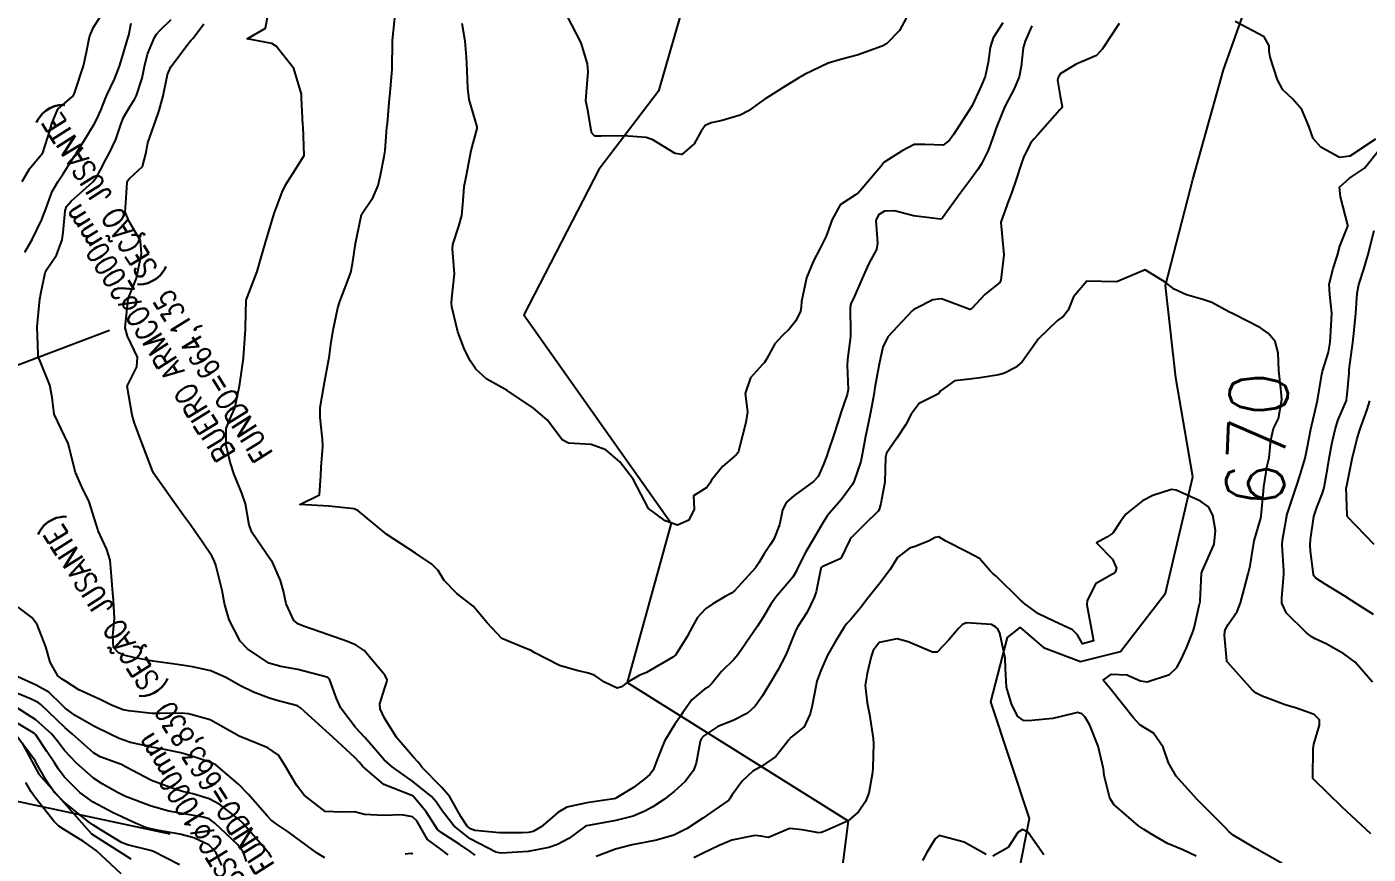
# Model space of a CAD drawing. Header units: metres. Extents: x 292545 to 299085, y 7450245 to 7463078.
# Drawn here: x 295312.9 to 295405.2, y 7462349.7 to 7462406.7 of the extents above; entities that cross this region are included whole.
import ezdxf
from ezdxf.enums import TextEntityAlignment as Align

# ---------------------------------------------------------------- set-up
doc = ezdxf.new("R2010")
doc.units = ezdxf.units.M
doc.linetypes.add('CONTINUO', pattern=[0])
for name, color, linetype in [('Cotas', 45, 'Continuous'), ('Curvas de Nivel 1m', 11, 'Continuous'), ('Curvas de Nivel 5m', 15, 'Continuous'), ('Hidrografia', 140, 'Continuous'), ('TEXTO', 45, 'Continuous')]:
    doc.layers.add(name, color=color, linetype=linetype)
doc.styles.add('ROMANS', font='romans', dxfattribs={"height": 0.2})
doc.styles.add('Style-STANDARD', font='STANDARD.shx')

msp = doc.modelspace()

# ---------------------------------------------------------------- linework, layer by layer
at = {"layer": 'Curvas de Nivel 1m', "flags": 128}
for points, elevation in [([(295312.563, 7462396.031), (295313.088, 7462396.902), (295313.982, 7462397.977), (295313.996, 7462397.996), (295314.486, 7462399.517), (295314.618, 7462400.004), (295315.026, 7462400.992), (295316.031, 7462401.863), (295316.093, 7462401.928), (295316.132, 7462401.989), (295316.204, 7462402.157), (295316.803, 7462403.979), (295316.996, 7462404.91), (295317.211, 7462405.973), (295317.452, 7462406.6), (295318.098, 7462407.601)], 667), ([(295343.765, 7462349.656), (295343.415, 7462349.902), (295342.699, 7462350.388), (295341.428, 7462351.223), (295341.174, 7462351.428), (295341.001, 7462351.686), (295340.392, 7462352.646), (295339.487, 7462353.709), (295339.453, 7462353.739), (295339.399, 7462353.765), (295337.465, 7462354.51), (295336.031, 7462355.752), (295335.777, 7462356.046), (295335.489, 7462356.349), (295333.965, 7462357.775), (295333.509, 7462358.196), (295331.732, 7462359.798), (295331.534, 7462359.924), (295330.047, 7462360.331), (295329.539, 7462360.476), (295328.504, 7462360.88), (295327.548, 7462361.331), (295326.636, 7462361.859), (295325.558, 7462362.353), (295324.291, 7462362.619), (295323.561, 7462362.741), (295322.609, 7462362.863), (295321.564, 7462362.997), (295320.23, 7462363.27), (295319.568, 7462363.42), (295319.201, 7462363.577), (295318.861, 7462363.951), (295318.813, 7462364.724), (295318.928, 7462365.95), (295318.866, 7462367.202), (295318.797, 7462367.952), (295318.728, 7462368.862), (295318.635, 7462369.955), (295318.392, 7462370.69), (295317.811, 7462371.968), (295317.778, 7462372.072), (295317.677, 7462372.426), (295317.187, 7462373.975), (295316.69, 7462374.999), (295316.246, 7462375.985), (295315.743, 7462377.99), (295314.783, 7462380), (295314.63, 7462381.152), (295314.479, 7462382.003), (295313.809, 7462383.649), (295313.7, 7462383.9), (295313.681, 7462384.012), (295313.675, 7462384.152), (295313.604, 7462386.014), (295313.799, 7462387.947), (295313.807, 7462388.011), (295313.866, 7462388.32), (295314.154, 7462389.733), (295314.304, 7462390.006), (295314.943, 7462390.954), (295315.318, 7462391.996), (295315.405, 7462392.508), (295315.534, 7462393.994), (295315.631, 7462394.298), (295315.94, 7462394.668), (295317.413, 7462395.968), (295317.658, 7462396.264), (295317.966, 7462396.823), (295318.349, 7462397.585), (295318.551, 7462397.954), (295319.026, 7462398.916), (295319.365, 7462399.946), (295319.54, 7462400.415), (295320.016, 7462401.215), (295320.298, 7462401.659), (295320.436, 7462401.936), (295320.842, 7462403.131), (295320.998, 7462403.931), (295321.206, 7462404.784), (295321.688, 7462405.924), (295321.83, 7462406.169), (295322.081, 7462406.427), (295322.827, 7462407.174)], 669), ([(295388.091, 7462406.899), (295386.948, 7462405.147), (295386.53, 7462404.689), (295386.063, 7462404.476), (295385.131, 7462404.095), (295384.047, 7462403.441), (295383.95, 7462403.276), (295383.909, 7462403.182), (295383.857, 7462402.999), (295384.03, 7462401.896), (295384.18, 7462401.178), (295384.131, 7462401.07), (295384.021, 7462400.953), (295382.487, 7462399.203), (295382.24, 7462398.966), (295381.995, 7462398.65), (295381.516, 7462397.678), (295381.345, 7462397.216), (295381.014, 7462396.168), (295380.684, 7462395.223), (295380.49, 7462394.682), (295379.963, 7462393.23), (295379.962, 7462393.201), (295380.148, 7462391.228), (295380.154, 7462390.974), (295379.952, 7462389.229), (295379.94, 7462389.172), (295379.88, 7462389.061), (295378.859, 7462388.249), (295377.942, 7462387.249), (295377.852, 7462387.199), (295377.801, 7462387.2), (295377.698, 7462387.252), (295375.863, 7462387.939), (295375.269, 7462387.878), (295374.14, 7462387.297), (295373.952, 7462387.199), (295373.851, 7462387.117), (295372.18, 7462385.325), (295371.826, 7462384.607), (295371.588, 7462383.559), (295371.545, 7462383.333), (295371.28, 7462381.846), (295371.206, 7462381.336), (295370.986, 7462380.123), (295370.825, 7462379.339), (295370.631, 7462378.465), (295370.429, 7462377.343), (295370.318, 7462376.76), (295369.83, 7462375.349), (295369.792, 7462375.269), (295369.711, 7462375.138), (295368.958, 7462374.1), (295368.287, 7462373.364), (295368.015, 7462373.042), (295367.684, 7462372.491), (295367.041, 7462371.379), (295366.519, 7462370.533), (295365.962, 7462369.397), (295365.866, 7462369.172), (295365.637, 7462368.796), (295364.998, 7462368.038), (295364.457, 7462367.412), (295364.108, 7462366.923), (295363.603, 7462366.063), (295363.358, 7462365.662), (295363.197, 7462365.426), (295362.397, 7462364.254), (295361.855, 7462363.446), (295361.57, 7462363.121), (295360.715, 7462362.305), (295360.058, 7462361.465), (295359.795, 7462361.222), (295359.547, 7462361.079), (295358.667, 7462360.348), (295358.065, 7462359.485), (295357.854, 7462359.152), (295357.515, 7462358.676), (295356.803, 7462357.501), (295356.329, 7462356.345), (295356.017, 7462355.512), (295355.793, 7462355.202), (295355.474, 7462354.933), (295354.669, 7462354.324), (295353.453, 7462353.572), (295353.432, 7462353.561), (295353.307, 7462353.542), (295351.45, 7462353.268), (295350.076, 7462352.955), (295349.443, 7462352.597), (295348.913, 7462352.12), (295348.295, 7462351.601), (295347.75, 7462351.287), (295347.429, 7462351.206), (295346.996, 7462351.184), (295345.429, 7462351.202), (295343.739, 7462351.348), (295343.431, 7462351.475), (295343.215, 7462351.662), (295342.785, 7462352.321), (295342.007, 7462353.674), (295341.463, 7462354.324), (295340.12, 7462355.7), (295339.833, 7462356.051), (295339.49, 7462356.416), (295338.362, 7462357.721), (295337.523, 7462359.086), (295337.212, 7462359.733), (295337.2, 7462360.069), (295337.547, 7462361.167), (295337.687, 7462361.593), (295337.691, 7462361.729), (295337.556, 7462362.02), (295336.127, 7462363.744), (295335.578, 7462364.114), (295334.982, 7462364.359), (295333.589, 7462364.839), (295332.007, 7462365.386), (295331.599, 7462365.554), (295331.279, 7462365.805), (295330.756, 7462366.955), (295330.564, 7462367.816), (295330.361, 7462368.55), (295329.801, 7462369.818), (295329.646, 7462370.028), (295328.399, 7462371.839), (295328.212, 7462372.376), (295327.957, 7462373.846), (295327.704, 7462374.578), (295327.169, 7462375.856), (295326.884, 7462376.706), (295326.62, 7462377.861), (295326.607, 7462379.009), (295326.953, 7462379.858), (295327.204, 7462380.423), (295327.509, 7462381.853), (295327.551, 7462382.097), (295327.813, 7462383.85), (295327.956, 7462385.848), (295327.958, 7462385.972), (295328.004, 7462387.848), (295328.053, 7462388.035), (295328.746, 7462389.837), (295329.005, 7462390.725), (295329.325, 7462391.829), (295329.933, 7462393.82), (295330.472, 7462395.291), (295330.735, 7462395.812), (295331.205, 7462396.567), (295331.983, 7462397.8), (295331.91, 7462399.801), (295331.904, 7462399.901), (295331.815, 7462401.802), (295331.798, 7462402.031), (295331.265, 7462403.808), (295330.068, 7462405.335), (295329.758, 7462405.513), (295328.073, 7462405.84), (295329.328, 7462406.584), (295329.559, 7462407.825)], 671), ([(295382.088, 7462406.729), (295381.625, 7462405.667), (295381.488, 7462405.216), (295381.345, 7462403.926), (295381.212, 7462403.218), (295380.864, 7462402.392), (295380.261, 7462401.228), (295380.186, 7462401.064), (295380.017, 7462400.678), (295379.603, 7462399.638), (295379.479, 7462399.235), (295379.084, 7462398.142), (295378.611, 7462397.244), (295378.37, 7462396.845), (295377.963, 7462396.262), (295377.21, 7462395.261), (295375.935, 7462393.513), (295375.79, 7462393.425), (295373.936, 7462393.652), (295372.631, 7462394.011), (295371.939, 7462393.969), (295371.536, 7462393.735), (295371.346, 7462393.336), (295371.458, 7462391.786), (295371.384, 7462391.335), (295370.863, 7462390.37), (295370.402, 7462389.345), (295370.256, 7462388.969), (295369.871, 7462388.138), (295369.629, 7462387.589), (295369.589, 7462387.353), (295369.614, 7462385.574), (295369.607, 7462385.352), (295369.402, 7462383.769), (295369.367, 7462383.354), (295369.434, 7462381.708), (295369.384, 7462381.354), (295368.97, 7462380.159), (295368.719, 7462379.36), (295368.476, 7462378.643), (295368.041, 7462377.367), (295367.967, 7462377.14), (295367.73, 7462376.491), (295367.37, 7462375.724), (295367.064, 7462375.38), (295365.703, 7462374.383), (295365.174, 7462373.929), (295364.925, 7462373.408), (295364.714, 7462372.379), (295364.328, 7462371.413), (295364.069, 7462371.014), (295363.657, 7462370.384), (295363.301, 7462369.772), (295363.061, 7462369.429), (295361.627, 7462367.849), (295361.4, 7462367.677), (295360.981, 7462367.456), (295360.122, 7462366.958), (295359.614, 7462366.608), (295359.071, 7462366.012), (295358.777, 7462365.478), (295358.366, 7462364.708), (295357.604, 7462363.49), (295357.593, 7462363.469), (295357.572, 7462363.446), (295357.371, 7462363.293), (295355.56, 7462362.223), (295355.061, 7462362.022), (295354.235, 7462361.533), (295353.846, 7462361.24), (295353.547, 7462361.147), (295352.672, 7462361.553), (295352.011, 7462362.017), (295351.559, 7462362.193), (295350.769, 7462362.369), (295349.564, 7462362.713), (295347.831, 7462363.607), (295347.575, 7462363.76), (295347.359, 7462363.831), (295345.587, 7462364.577), (295344.597, 7462365.65), (295343.614, 7462366.783), (295342.498, 7462367.671), (295341.632, 7462368.563), (295341.207, 7462369.255), (295340.785, 7462369.693), (295339.654, 7462370.443), (295337.673, 7462371.73), (295335.689, 7462373.385), (295335.426, 7462373.489), (295333.692, 7462373.682), (295331.693, 7462373.8), (295333.034, 7462374.456), (295333.143, 7462375.786), (295333.148, 7462376.366), (295333.273, 7462377.785), (295333.246, 7462378.287), (295333.1, 7462379.787), (295333.1, 7462380.46), (295333.308, 7462381.785), (295333.391, 7462382.19), (295333.687, 7462383.781), (295333.706, 7462383.889), (295333.823, 7462384.81), (295333.979, 7462385.778), (295334.316, 7462387.314), (295334.452, 7462387.771), (295334.821, 7462388.714), (295335.196, 7462389.76), (295335.307, 7462390.343), (295335.512, 7462391.756), (295335.933, 7462393.75), (295336.742, 7462394.945), (295337.073, 7462395.739), (295337.239, 7462396.462), (295337.502, 7462397.735), (295337.562, 7462398.16), (295337.688, 7462399.733), (295337.721, 7462400.018), (295337.873, 7462401.732), (295337.883, 7462401.874), (295338.053, 7462403.73), (295338.073, 7462405.73), (295338.279, 7462407.727)], 672), ([(295373.461, 7462407.306), (295372.98, 7462406.415), (295372.075, 7462405.486), (295371.779, 7462405.324), (295370.067, 7462404.724), (295368.996, 7462404.429), (295368.061, 7462404.161), (295366.431, 7462403.394), (295366.197, 7462403.252), (295366.049, 7462403.162), (295364.965, 7462402.485), (295364.03, 7462401.891), (295363.738, 7462401.712), (295363.342, 7462401.427), (295362.571, 7462400.881), (295362.014, 7462400.578), (295360.766, 7462400.214), (295360.009, 7462400.068), (295359.6, 7462399.881), (295359.326, 7462399.477), (295358.85, 7462398.622), (295357.979, 7462397.875), (295357.529, 7462397.946), (295355.994, 7462398.896), (295355.533, 7462399.052), (295353.999, 7462399.16), (295352.425, 7462399.129), (295351.999, 7462399.143), (295351.792, 7462399.354), (295351.743, 7462399.564), (295351.494, 7462401.045), (295351.387, 7462401.566), (295351.426, 7462402.173), (295351.543, 7462403.565), (295351.496, 7462404.128), (295351.069, 7462405.57), (295350.091, 7462407.412)], 674), ([(295405.743, 7462398.924), (295403.985, 7462397.752), (295403.261, 7462397.68), (295401.994, 7462398.388), (295401.458, 7462398.975), (295401.159, 7462399.831), (295400.682, 7462400.983), (295400.03, 7462401.71), (295399.364, 7462402.328), (295398.999, 7462403.006), (295398.492, 7462404.588), (295398.436, 7462405.015), (295398.426, 7462405.364), (295398.082, 7462405.97), (295396.093, 7462407.04)], 671), ([(295312.763, 7462391.164), (295313.272, 7462392.02), (295313.927, 7462393.411), (295314.098, 7462393.841), (295314.148, 7462394.008), (295314.628, 7462395.321), (295315.03, 7462395.999), (295315.402, 7462396.555), (295315.975, 7462397.468), (295316.181, 7462397.786), (295316.31, 7462397.985), (295316.814, 7462398.8), (295317.52, 7462399.967), (295317.699, 7462400.273), (295318.018, 7462400.973), (295318.29, 7462401.696), (295318.403, 7462401.956), (295318.933, 7462403.058), (295319.279, 7462403.948), (295319.446, 7462404.559), (295319.869, 7462405.942), (295319.917, 7462406.1), (295320.087, 7462406.911)], 668), ([(295380.09, 7462406.932), (295379.419, 7462405.898), (295379.224, 7462405.238), (295379.092, 7462404.205), (295378.863, 7462403.242), (295378.629, 7462402.652), (295378.024, 7462401.343), (295377.977, 7462401.251), (295377.9, 7462401.13), (295376.715, 7462399.269), (295376.412, 7462398.858), (295375.991, 7462398.511), (295374.709, 7462398.576), (295373.992, 7462398.569), (295373.154, 7462398.14), (295371.974, 7462397.382), (295371.94, 7462397.354), (295371.909, 7462397.321), (295371.724, 7462397.077), (295370.251, 7462395.347), (295370.099, 7462395.201), (295369.95, 7462395.097), (295368.892, 7462394.412), (295368.306, 7462393.366), (295368.224, 7462393.072), (295367.916, 7462392.253), (295367.621, 7462391.661), (295367.48, 7462391.376), (295367.063, 7462390.551), (295366.572, 7462389.39), (295366.225, 7462387.753), (295366.195, 7462387.395), (295366.15, 7462387.105), (295365.848, 7462386.427), (295365.39, 7462385.854), (295364.891, 7462385.409), (295364.39, 7462384.852), (295363.817, 7462383.784), (295363.675, 7462383.561), (295363.542, 7462383.423), (295362.718, 7462382.512), (295362.361, 7462381.434), (295362.506, 7462380.175), (295362.393, 7462379.441), (295361.942, 7462377.644), (295361.894, 7462377.448), (295361.844, 7462377.346), (295361.739, 7462377.204), (295360.783, 7462376.403), (295360.022, 7462375.467), (295359.914, 7462375.265), (295359.708, 7462374.965), (295358.802, 7462374.379), (295358.841, 7462373.479), (295358.461, 7462372.706), (295357.682, 7462372.372), (295356.843, 7462372.661), (295355.693, 7462373.52), (295354.642, 7462375.531), (295353.731, 7462376.725), (295352.746, 7462377.55), (295351.746, 7462377.912), (295350.178, 7462378.014), (295349.75, 7462378.251), (295348.738, 7462379.6), (295347.775, 7462380.41), (295345.967, 7462381.628), (295345.794, 7462381.731), (295344.561, 7462382.409), (295343.807, 7462383.097), (295343.432, 7462383.664), (295343.038, 7462384.45), (295342.572, 7462385.673), (295342.151, 7462387.385), (295342.127, 7462387.677), (295342.158, 7462387.969), (295342.348, 7462389.675), (295342.192, 7462391.385), (295342.213, 7462391.677), (295342.645, 7462392.95), (295342.832, 7462393.671), (295342.931, 7462394.682), (295343.013, 7462395.669), (295343.167, 7462396.466), (295343.403, 7462397.666), (295343.497, 7462398.156), (295343.901, 7462399.661), (295343.893, 7462399.772), (295343.354, 7462401.667), (295343.265, 7462402.438), (295343.213, 7462403.668), (295343.161, 7462404.57), (295343.073, 7462405.67), (295342.86, 7462406.897)], 673), ([(295405.552, 7462361.564), (295404.348, 7462362.942), (295403.579, 7462363.511), (295402.356, 7462364.191), (295401.589, 7462364.553), (295401.32, 7462364.704), (295400.966, 7462364.979), (295399.613, 7462366.317), (295399.311, 7462367.003), (295399.29, 7462367.34), (295399.431, 7462369.002), (295399.431, 7462369.216), (295399.321, 7462371.003), (295399.342, 7462371.329), (295399.637, 7462373.001), (295399.648, 7462373.045), (295399.695, 7462373.196), (295400.278, 7462374.992), (295400.555, 7462375.821), (295400.913, 7462376.982), (295401.051, 7462377.673), (295401.285, 7462378.977), (295401.757, 7462380.945), (295401.759, 7462380.97), (295401.763, 7462380.99), (295401.785, 7462381.114), (295402.044, 7462382.733), (295402.104, 7462382.967), (295402.522, 7462384.267), (295402.637, 7462384.962), (295402.705, 7462386.1), (295402.736, 7462386.961), (295402.602, 7462388.233), (295402.567, 7462388.963), (295402.826, 7462390.028), (295403.13, 7462390.958), (295403.29, 7462391.576), (295403.838, 7462392.951), (295403.851, 7462393.024), (295403.335, 7462394.956), (295403.276, 7462395.641), (295403.966, 7462396.24), (295404.991, 7462396.935), (295405.986, 7462398.184)], 671), ([(295405.612, 7462366.216), (295404.481, 7462366.941), (295403.628, 7462367.486), (295402.286, 7462368.314), (295401.64, 7462368.709), (295401.52, 7462368.85), (295401.486, 7462368.972), (295401.263, 7462370.58), (295401.24, 7462370.976), (295401.271, 7462371.374), (295401.502, 7462372.973), (295401.699, 7462373.594), (295402.107, 7462374.568), (295402.206, 7462374.965), (295402.438, 7462376.25), (295402.564, 7462376.962), (295402.744, 7462377.964), (295402.97, 7462378.958), (295403.162, 7462379.563), (295403.741, 7462380.95), (295403.748, 7462380.986), (295403.789, 7462381.35), (295403.937, 7462382.823), (295403.941, 7462382.948), (295403.946, 7462383.079), (295404.18, 7462384.945), (295404.238, 7462385.345), (295404.402, 7462386.942), (295404.483, 7462388.331), (295404.593, 7462388.939), (295404.949, 7462389.99), (295405.228, 7462390.93), (295405.651, 7462392.655)], 672), ([(295405.664, 7462371.029), (295403.826, 7462372.948), (295403.792, 7462373.047), (295403.736, 7462374.95), (295403.741, 7462374.978), (295404.139, 7462376.944), (295404.456, 7462378.236), (295404.671, 7462378.936), (295405.171, 7462380.324), (295405.37, 7462380.926)], 673), ([(295399.313, 7462349.093), (295397.42, 7462350.171), (295395.956, 7462351.042), (295395.662, 7462351.274), (295395.438, 7462351.52), (295393.889, 7462353.066), (295393.457, 7462353.504), (295392.02, 7462355.085), (295391.487, 7462356.012), (295391.13, 7462357.096), (295390.461, 7462358.054), (295389.518, 7462358.616), (295389.075, 7462359.124), (295387.551, 7462361.032), (295387.452, 7462361.141), (295386.998, 7462361.707), (295387.563, 7462362.108), (295388.626, 7462362.066), (295389.558, 7462361.646), (295390.029, 7462361.584), (295391.563, 7462362.084), (295392.082, 7462362.57), (295392.343, 7462363.082), (295392.744, 7462363.916), (295393.196, 7462365.074), (295393.279, 7462365.392), (295393.619, 7462366.839), (295393.661, 7462367.031), (295393.675, 7462367.069), (295393.688, 7462367.134), (295393.775, 7462369.068), (295393.829, 7462369.252), (295394.647, 7462371.055), (295394.735, 7462371.996), (295394.54, 7462373.057), (295394.26, 7462373.623), (295393.703, 7462374.029), (295392.014, 7462374.783), (295391.71, 7462374.829), (295390.408, 7462374.401), (295389.702, 7462374.053), (295388.557, 7462373.127), (295388.192, 7462372.626), (295387.673, 7462371.828), (295387.262, 7462371.551), (295386.538, 7462371.151), (295387.652, 7462370.02), (295387.923, 7462369.413), (295387.825, 7462369.137), (295387.642, 7462368.999), (295386.467, 7462368.32), (295385.901, 7462367.157), (295385.884, 7462366.892), (295386.194, 7462365.154), (295386.327, 7462364.411), (295385.583, 7462364.21), (295385.238, 7462364.814), (295384.896, 7462365.17), (295383.601, 7462365.755), (295382.537, 7462366.273), (295381.619, 7462366.927), (295381.301, 7462367.213), (295379.639, 7462368.863), (295379.434, 7462369.026), (295379.185, 7462369.237), (295378.473, 7462370.069), (295377.655, 7462370.509), (295376.169, 7462371.275), (295375.676, 7462371.563), (295375.428, 7462371.53), (295375.017, 7462371.287), (295374.061, 7462370.902), (295373.665, 7462370.778), (295372.831, 7462370.136), (295372.325, 7462369.32), (295371.633, 7462368.379), (295371.152, 7462367.81), (295370.799, 7462367.338), (295370.285, 7462366.672), (295369.601, 7462365.86), (295369.355, 7462365.595), (295369.174, 7462365.356), (295368.551, 7462364.334), (295368.001, 7462363.374), (295367.563, 7462362.364), (295367.296, 7462361.642), (295367.229, 7462361.383), (295366.965, 7462359.952), (295366.817, 7462359.387), (295366.408, 7462358.497), (295365.507, 7462357.782), (295365.329, 7462357.577), (295365.23, 7462357.403), (295364.469, 7462356.435), (295363.487, 7462355.786), (295362.875, 7462355.429), (295362.153, 7462354.759), (295361.458, 7462353.817), (295361.329, 7462353.577), (295361.215, 7462353.452), (295360.188, 7462352.72), (295359.44, 7462352.201), (295358.356, 7462351.486), (295357.428, 7462351.036), (295356.249, 7462350.688), (295355.423, 7462350.526), (295354.574, 7462350.376), (295353.418, 7462350.078), (295352.096, 7462349.56)], 669), ([(295341.905, 7462349.675), (295341.417, 7462350.042), (295340.47, 7462350.741), (295339.931, 7462351.703), (295339.756, 7462352.025), (295339.439, 7462352.288), (295338.717, 7462352.44), (295337.439, 7462352.379), (295336.149, 7462352.458), (295335.442, 7462352.643), (295334.592, 7462352.618), (295333.442, 7462352.658), (295331.983, 7462353.795), (295331.463, 7462354.467), (295330.691, 7462355.812), (295330.216, 7462356.545), (295329.495, 7462357.041), (295327.503, 7462357.85), (295325.519, 7462358.97), (295324.028, 7462359.39), (295323.526, 7462359.432), (295322.044, 7462359.396), (295321.525, 7462359.402), (295319.885, 7462359.579), (295319.529, 7462359.655), (295318.768, 7462359.951), (295317.952, 7462360.378), (295317.539, 7462360.561), (295316.481, 7462361.044), (295315.549, 7462361.637), (295315.333, 7462361.776), (295315.023, 7462361.998), (295314.493, 7462362.937), (295314.191, 7462364.004), (295313.596, 7462365.539), (295313.248, 7462366.015), (295312.298, 7462366.718)], 668), ([(295393.411, 7462349.584), (295392.481, 7462350.015), (295391.423, 7462350.462), (295390.322, 7462351.107), (295389.773, 7462351.452), (295389.438, 7462351.665), (295387.742, 7462353.137), (295387.457, 7462353.57), (295387.075, 7462355.144), (295387.015, 7462355.609), (295386.652, 7462357.149), (295386.076, 7462358.596), (295385.762, 7462359.158), (295385.526, 7462359.372), (295385.224, 7462359.468), (295384.021, 7462359.183), (295383.522, 7462359.071), (295381.828, 7462358.899), (295381.52, 7462358.921), (295381.11, 7462359.214), (295380.691, 7462360.063), (295380.351, 7462361.222), (295380.285, 7462362.504), (295380.262, 7462363.223), (295379.89, 7462364.927), (295379.74, 7462365.229), (295379.595, 7462365.375), (295379.303, 7462365.528), (295377.599, 7462365.656), (295377.32, 7462365.54), (295377.029, 7462365.266), (295376.375, 7462364.483), (295375.576, 7462363.629), (295375.241, 7462363.619), (295373.583, 7462364.339), (295372.807, 7462364.534), (295371.583, 7462364.298), (295371.166, 7462363.745), (295371.02, 7462363.336), (295370.739, 7462362.16), (295370.608, 7462361.339), (295370.739, 7462360.134), (295370.92, 7462359.336), (295371.165, 7462357.675), (295371.185, 7462357.333), (295371.151, 7462355.668), (295371.123, 7462355.334), (295370.865, 7462353.933), (295370.638, 7462353.338), (295370.161, 7462352.628), (295369.44, 7462352.009), (295368.007, 7462351.371), (295367.595, 7462351.213), (295367.43, 7462351.186), (295366.275, 7462351.392), (295365.434, 7462351.495), (295365.356, 7462351.479), (295365.196, 7462351.402), (295363.957, 7462350.883), (295363.426, 7462350.973), (295363.019, 7462351.017), (295361.425, 7462350.683), (295360.565, 7462350.315), (295359.416, 7462349.773), (295358.808, 7462349.479)], 668), ([(295333.408, 7462349.483), (295332.875, 7462349.785), (295331.424, 7462350.868), (295330.887, 7462351.267), (295330.054, 7462351.821), (295329.697, 7462352.088), (295329.438, 7462352.353), (295328.141, 7462353.843), (295327.47, 7462354.551), (295325.91, 7462355.866), (295325.485, 7462356.067), (295324.109, 7462356.511), (295323.491, 7462356.699), (295322.495, 7462356.908), (295321.495, 7462357.088), (295320.023, 7462357.41), (295319.499, 7462357.589), (295319.251, 7462357.694), (295318.669, 7462357.953), (295317.511, 7462358.523), (295316.231, 7462359.274), (295315.53, 7462359.77), (295315.306, 7462359.993), (295314.412, 7462360.878), (295313.546, 7462361.356), (295312.03, 7462362.035)], 667), ([(295329.747, 7462349.486), (295329.543, 7462349.828), (295329.48, 7462349.896), (295329.414, 7462349.958), (295327.767, 7462351.847), (295327.438, 7462352.166), (295326.181, 7462353.134), (295325.458, 7462353.538), (295324.315, 7462353.887), (295323.609, 7462354.042), (295323.465, 7462354.076), (295323.224, 7462354.144), (295321.472, 7462354.8), (295319.684, 7462355.735), (295319.482, 7462355.857), (295319.427, 7462355.885), (295319.279, 7462355.943), (295317.952, 7462356.427), (295317.49, 7462356.709), (295316.033, 7462357.985), (295315.51, 7462358.449), (295313.847, 7462360.015), (295313.68, 7462360.164), (295313.535, 7462360.243), (295313.154, 7462360.407), (295311.543, 7462361.072)], 666), ([(295326.308, 7462348.952), (295325.897, 7462349.865), (295325.418, 7462350.36), (295324.394, 7462350.856), (295323.425, 7462351.092), (295321.979, 7462351.362), (295321.428, 7462351.463), (295321.074, 7462351.57), (295320.222, 7462351.938), (295319.438, 7462352.292), (295318.833, 7462352.565), (295317.453, 7462353.306), (295316.538, 7462353.979), (295315.473, 7462355.037), (295315.063, 7462355.581), (295314.788, 7462356), (295314.268, 7462356.786), (295313.502, 7462357.945), (295313.427, 7462358.021), (295311.52, 7462359.184)], 664), ([(295323.399, 7462348.98), (295321.622, 7462349.918), (295321.413, 7462349.975), (295319.834, 7462350.361), (295319.419, 7462350.534), (295318.047, 7462351.344), (295317.431, 7462351.742), (295317.108, 7462351.973), (295315.453, 7462353.308), (295314.784, 7462354), (295314.237, 7462354.775), (295313.545, 7462356.019), (295313.519, 7462356.056), (295313.484, 7462356.115), (295312.056, 7462358.034)], 663), ([(295319.389, 7462348.362), (295317.663, 7462349.968), (295317.415, 7462350.169), (295316.797, 7462350.598), (295315.427, 7462351.439), (295315.092, 7462351.658), (295314.762, 7462352), (295313.457, 7462353.63), (295313.186, 7462354.023), (295312.832, 7462354.663)], 662), ([(295378.942, 7462349.712), (295377.422, 7462350.556), (295375.705, 7462351.001), (295375.425, 7462350.776), (295374.868, 7462349.832), (295374.568, 7462349.293)], 667), ([(295382.924, 7462349.681), (295381.841, 7462351.206), (295381.435, 7462351.413), (295381.112, 7462351.215), (295380.451, 7462350.191), (295379.408, 7462349.598)], 667), ([(295339.46, 7462349.709), (295339.439, 7462349.735), (295339.413, 7462349.764), (295339.347, 7462349.777), (295338.939, 7462349.715)], 667)]:
    msp.add_lwpolyline(points, dxfattribs=dict(at, elevation=elevation))
at = {"layer": 'Curvas de Nivel 5m', "flags": 128}
for points, elevation in [([(295405.435, 7462351.131), (295403.453, 7462352.95), (295401.472, 7462354.897), (295401.44, 7462354.938), (295401.434, 7462354.971), (295401.433, 7462355.011), (295401.459, 7462356.971), (295401.506, 7462357.302), (295401.885, 7462358.601), (295401.885, 7462358.966), (295401.527, 7462359.336), (295400.311, 7462359.769), (295399.533, 7462360.012), (295397.948, 7462360.606), (295397.541, 7462360.798), (295397.282, 7462361.023), (295395.572, 7462362.906), (295395.52, 7462362.988), (295395.503, 7462363.041), (295395.354, 7462364.807), (295395.378, 7462365.043), (295395.43, 7462365.208), (295395.6, 7462365.528), (295396.22, 7462366.428), (295396.445, 7462367.032), (295396.7, 7462367.961), (295396.988, 7462369.027), (295397.115, 7462369.558), (295397.354, 7462371.023), (295397.401, 7462371.289), (295397.681, 7462372.22), (295397.853, 7462372.856), (295397.876, 7462373.018), (295398.028, 7462374.698), (295398.06, 7462375.017), (295398.298, 7462376.444), (295398.427, 7462377.013), (295398.54, 7462378.223), (295398.734, 7462379.01), (295399.067, 7462379.71), (295399.299, 7462381.005), (295399.248, 7462381.548), (295399.09, 7462383.001), (295399.046, 7462384.223), (295398.834, 7462385.005), (295398.39, 7462385.564), (295397.842, 7462385.941), (295396.002, 7462386.888), (295395.852, 7462386.952), (295395.786, 7462386.975), (295395.661, 7462387.043), (295394.49, 7462387.688), (295393.865, 7462387.896), (295392.742, 7462388.209), (295391.876, 7462388.61), (295391.268, 7462389.096), (295389.891, 7462389.937), (295387.991, 7462389.138), (295387.882, 7462389.106), (295385.883, 7462389.16), (295384.945, 7462388.091), (295384.583, 7462387.173), (295384.262, 7462386.763), (295383.846, 7462386.445), (295382.556, 7462385.199), (295381.823, 7462384.169), (295381.422, 7462383.609), (295380.97, 7462383.218), (295380.211, 7462382.822), (295379.805, 7462382.712), (295378.54, 7462382.511), (295377.8, 7462382.411), (295376.769, 7462382.3), (295375.787, 7462381.583), (295375.65, 7462381.416), (295375.44, 7462381.283), (295374.334, 7462380.738), (295373.77, 7462380.012), (295373.407, 7462379.305), (295372.796, 7462378.357), (295372.09, 7462377.325), (295372.022, 7462377.042), (295371.963, 7462375.326), (295371.698, 7462373.867), (295371.582, 7462373.443), (295371.517, 7462373.332), (295370.598, 7462372.426), (295369.675, 7462371.517), (295369.596, 7462371.428), (295369.562, 7462371.351), (295368.931, 7462370.08), (295367.645, 7462369.495), (295367.58, 7462369.445), (295367.554, 7462369.381), (295367.23, 7462367.781), (295367.101, 7462367.385), (295366.611, 7462366.387), (295365.983, 7462365.396), (295365.839, 7462365.149), (295365.584, 7462364.529), (295365.259, 7462363.721), (295365.118, 7462363.405), (295364.593, 7462362.38), (295364.021, 7462361.415), (295363.843, 7462361.122), (295363.541, 7462360.632), (295363.042, 7462359.915), (295362.518, 7462359.435), (295361.518, 7462358.924), (295360.466, 7462358.508), (295359.507, 7462357.872), (295359.324, 7462357.653), (295359.241, 7462357.473), (295358.966, 7462355.998), (295358.783, 7462355.477), (295358.226, 7462354.729), (295357.461, 7462354.042), (295357.163, 7462353.797), (295356.797, 7462353.507), (295355.982, 7462352.98), (295355.445, 7462352.682), (295354.631, 7462352.338), (295353.438, 7462352.042), (295351.555, 7462351.69), (295351.434, 7462351.667), (295351.36, 7462351.644), (295351.258, 7462351.572), (295350.211, 7462350.796), (295349.421, 7462350.389), (295348.834, 7462350.18), (295347.416, 7462349.905), (295345.581, 7462349.804), (295345.415, 7462349.81), (295345.191, 7462349.867), (295343.424, 7462350.773), (295342.29, 7462351.671), (295341.444, 7462352.773), (295341.085, 7462353.322), (295340.753, 7462353.69), (295339.468, 7462354.735), (295338.047, 7462355.724), (295337.488, 7462356.215), (295336.794, 7462357.039), (295336.168, 7462357.75), (295335.513, 7462358.449), (295334.505, 7462359.765), (295334.219, 7462360.449), (295333.735, 7462361.777), (295333.647, 7462361.871), (295333.554, 7462361.908), (295333.384, 7462361.952), (295331.559, 7462362.428), (295330.373, 7462362.63), (295329.563, 7462362.877), (295328.083, 7462363.845), (295327.581, 7462364.388), (295326.813, 7462365.858), (295326.498, 7462366.977), (295326.332, 7462367.863), (295325.902, 7462369.605), (295325.816, 7462369.868), (295325.648, 7462370.202), (295324.981, 7462371.196), (295324.514, 7462371.887), (295324.165, 7462372.38), (295323.684, 7462373.038), (295323.053, 7462373.906), (295321.721, 7462375.783), (295321.635, 7462375.921), (295321.551, 7462376.096), (295320.855, 7462377.929), (295320.297, 7462379.396), (295320.139, 7462379.936), (295319.793, 7462381.94), (295320.464, 7462383.276), (295320.521, 7462383.933), (295319.834, 7462385.37), (295319.656, 7462385.943), (295319.863, 7462387.94), (295320.445, 7462389.367), (295320.564, 7462389.933), (295320.785, 7462391.045), (295320.716, 7462391.932), (295319.927, 7462393.323), (295319.672, 7462393.943), (295319.68, 7462394.198), (295319.801, 7462395.942), (295319.834, 7462396.062), (295319.957, 7462396.229), (295320.852, 7462397.049), (295321.078, 7462397.929), (295321.231, 7462398.687), (295321.654, 7462399.923), (295321.751, 7462400.177), (295322.013, 7462400.912), (295322.271, 7462401.916), (295322.574, 7462403.383), (295322.8, 7462403.909), (295324.07, 7462405.575), (295324.211, 7462405.749), (295324.335, 7462405.887), (295325.091, 7462406.877)], 670), ([(295328.025, 7462349.222), (295327.803, 7462349.846), (295327.418, 7462350.366), (295325.845, 7462351.866), (295325.437, 7462352.146), (295325.043, 7462352.272), (295323.442, 7462352.535), (295322.674, 7462352.678), (295321.449, 7462353.019), (295319.696, 7462353.701), (295319.461, 7462353.806), (295319.187, 7462353.944), (295318.074, 7462354.566), (295317.473, 7462354.962), (295316.324, 7462355.982), (295315.492, 7462356.865), (295314.997, 7462357.497), (295314.593, 7462358.004), (295313.517, 7462358.974), (295311.848, 7462360.037)], 665)]:
    msp.add_lwpolyline(points, dxfattribs=dict(at, elevation=elevation))
at = {"layer": 'Hidrografia', "elevation": 684.624}
msp.add_lwpolyline([(295409.162, 7462483.267), (295404.574, 7462476.453), (295400.382, 7462474.083), (295397.693, 7462470.133), (295390.725, 7462462.58), (295387.719, 7462454.76), (295385.109, 7462448.678), (295382.42, 7462446.782), (295373.712, 7462437.502), (295369.836, 7462427.786), (295368.966, 7462424.784), (295366.672, 7462422.888), (295363.904, 7462418.86), (295360.97, 7462414.154), (295358.281, 7462408.861), (295356.382, 7462402.226), (295352.269, 7462396.855), (295347.115, 7462386.845), (295357.262, 7462372.516), (295354.235, 7462361.533), (295369.44, 7462352.009), (295368.082, 7462341.368), (295376.337, 7462323.997), (295382.538, 7462315.396)], dxfattribs=at)
at = {"layer": 'Hidrografia'}
for points in [[(295381.172, 7462348.325), (295381.921, 7462352.181), (295379.27, 7462360.214), (295380.423, 7462364.645), (295381.287, 7462365.336), (295382.9, 7462363.955), (295385.436, 7462362.976), (295388.201, 7462363.667), (295391.285, 7462367.685), (295393.171, 7462375.687), (295391.992, 7462382.513), (295391.285, 7462388.868), (295393.171, 7462396.165), (295395.292, 7462403.697), (295397.884, 7462410.993), (295401.419, 7462415.466), (295403.54, 7462418.055), (295406.604, 7462419.938)], [(295312.567, 7462357.367), (295313.71, 7462355.239), (295317.354, 7462351.123), (295320.057, 7462349.41)]]:
    msp.add_lwpolyline(points, dxfattribs=at)
at = {"layer": 'TEXTO', "linetype": 'CONTINUO'}
for points in [[(295285.138, 7462373.132, 0), (295318.591, 7462385.778, 0)], [(295295.767, 7462356.884, 0), (295322.739, 7462351.115, 0)]]:
    msp.add_polyline3d(points, dxfattribs=at)

# ---------------------------------------------------------------- texts
at = {"layer": 'Cotas', "style": 'Style-STANDARD'}
msp.add_text('670', height=4, rotation=87.80094, dxfattribs=at).set_placement((295397.582, 7462378.271, 670), align=Align.MIDDLE_CENTER)
at = {"layer": 'TEXTO', "style": 'ROMANS', "width": 0.8}
for s, p in [('FUNDO=664,135 (SEÇÃO JUSANTE)', (295329.881, 7462377.333)), ('BUEIRO ARMCOØ2000mm', (295327.297, 7462377.364)), ('FUNDO=663,830 (SEÇÃO JUSANTE)', (295329.994, 7462348.996)), ('BSTCØ1000mm', (295328.019, 7462347.827))]:
    msp.add_text(s, height=1.5, rotation=122, dxfattribs=at).set_placement(p)

doc.saveas('drawing.dxf')
